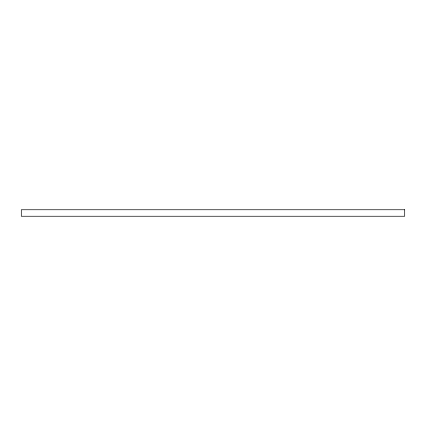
<?xml version="1.0" encoding="UTF-8"?>
<svg xmlns="http://www.w3.org/2000/svg" width="426" height="426" viewBox="0 0 426 426"><rect width="100%" height="100%" fill="white"/><g stroke="black" fill="none" stroke-linecap="round" stroke-linejoin="round"><path stroke-width="0.64" d="M404.7 209.752L21.3 209.752L21.3 216.248L404.7 216.248L404.7 209.752"/></g></svg>
